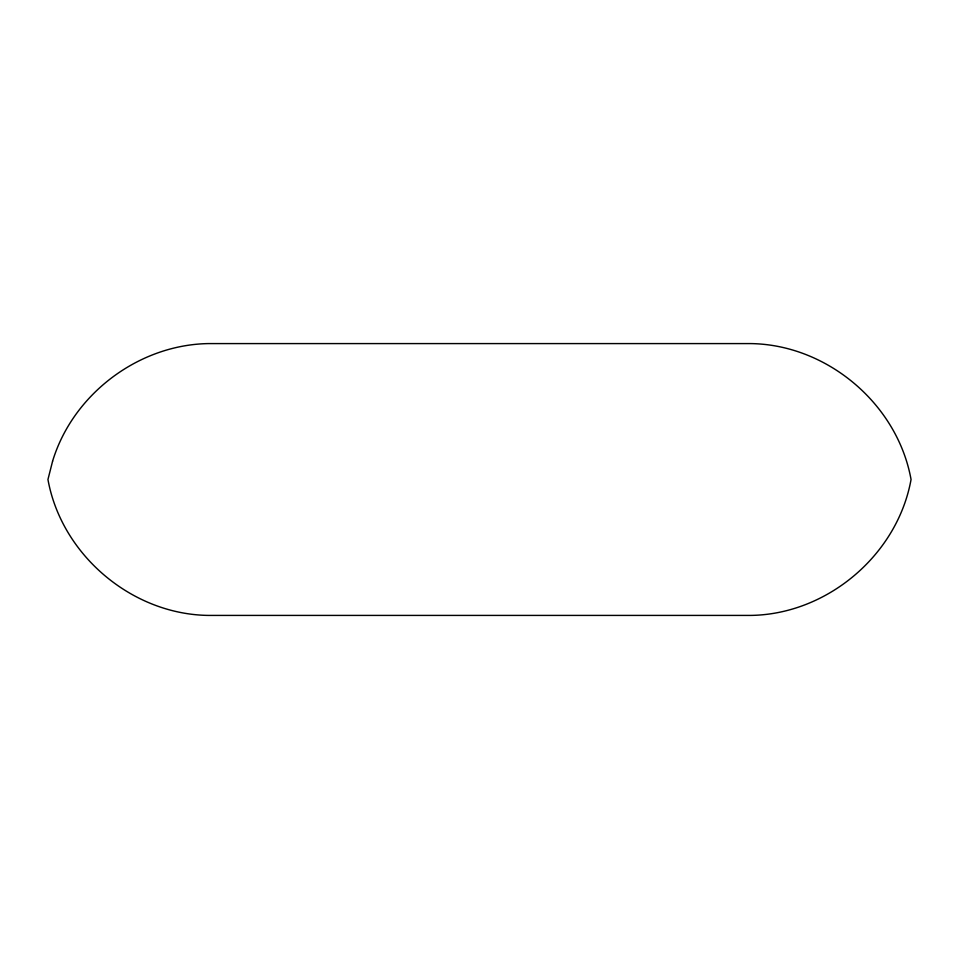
<?xml version="1.0" encoding="UTF-8"?>
<svg xmlns="http://www.w3.org/2000/svg" width="959" height="959" viewBox="0 0 959 959"><rect width="100%" height="100%" fill="white"/><g stroke="black" fill="none" stroke-linecap="round" stroke-linejoin="round"><path stroke-width="1.44" d="M52.601 461.159L47.95 479.5C61.532 554.961 131.815 614.467 208.487 615.414L750.609 615.414C827.245 614.419 897.468 554.925 911.05 479.5C897.468 404.039 827.185 344.533 750.513 343.586L208.391 343.586C138.372 344.772 72.944 394.149 52.601 461.159"/></g></svg>
